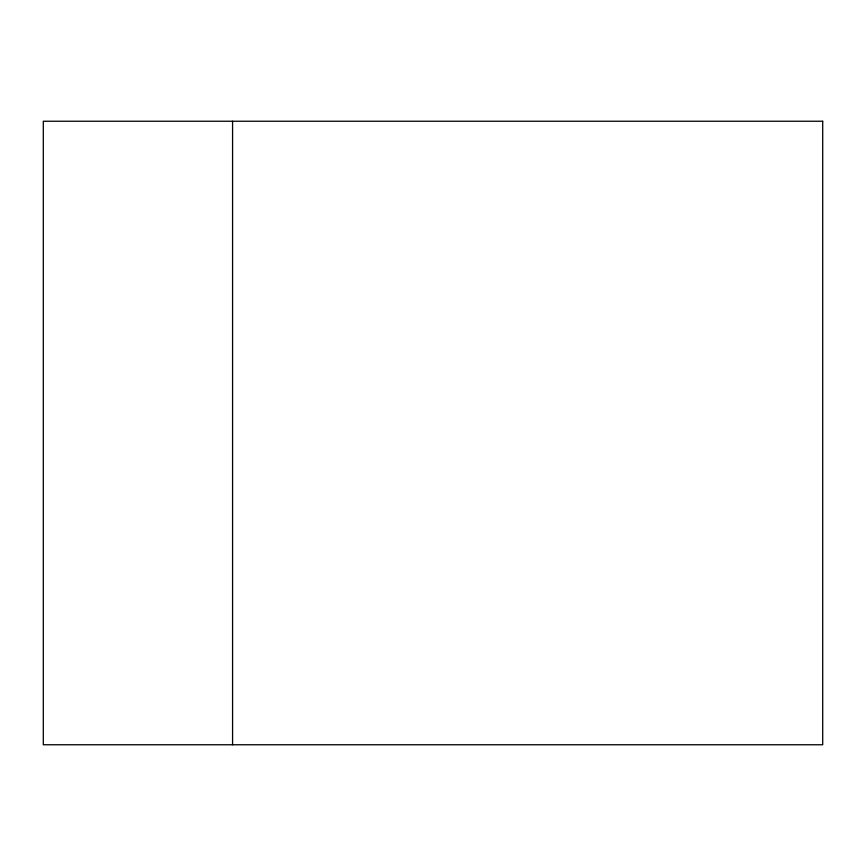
<?xml version="1.0" encoding="UTF-8"?>
<svg xmlns="http://www.w3.org/2000/svg" width="866" height="866" viewBox="0 0 866 866"><rect width="100%" height="100%" fill="white"/><g stroke="black" fill="none" stroke-linecap="round" stroke-linejoin="round"><path stroke-width="1.3" d="M232.575 121.24L232.575 744.76M822.7 121.24L43.3 121.24L43.3 744.76L822.7 744.76L822.7 121.24"/></g></svg>
